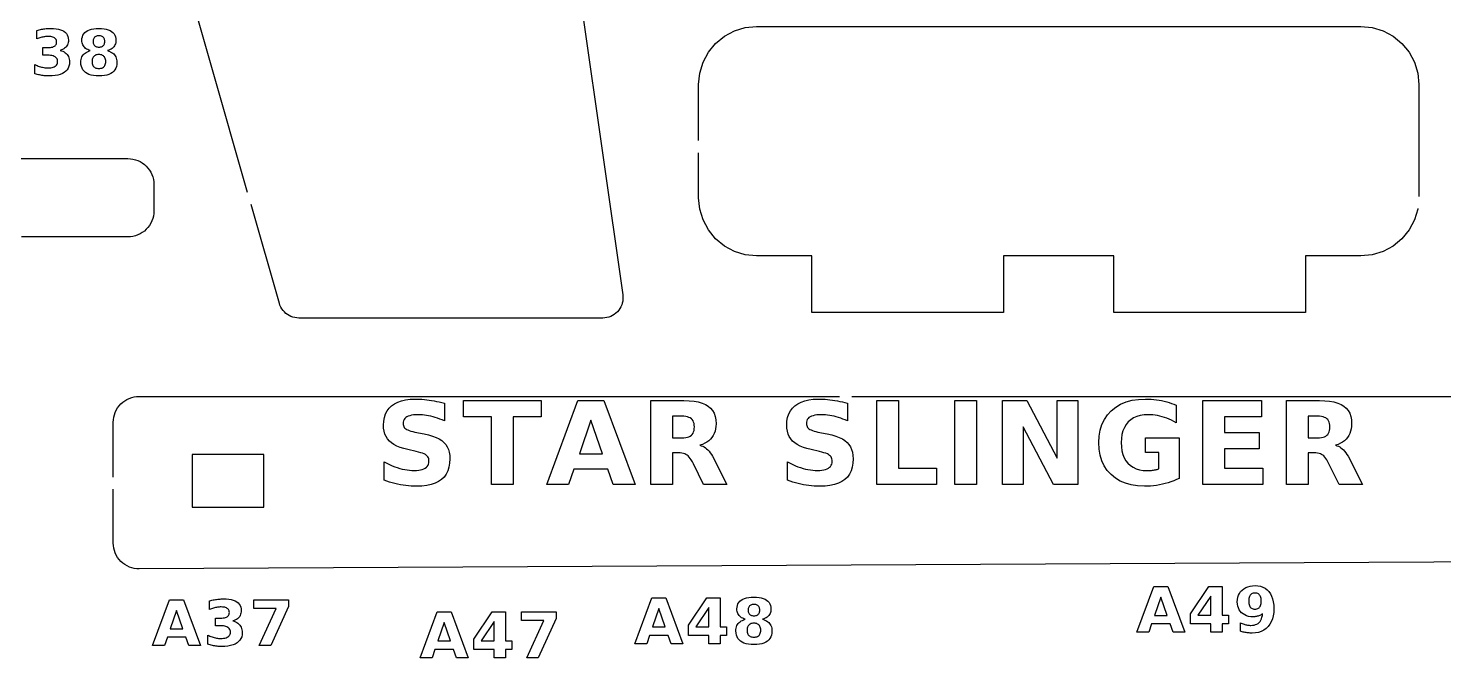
# Model space of a CAD drawing. Header units: millimetres. Extents: x 3 to 297, y 5 to 294.
# Drawn here: x 68.4 to 143.4, y 139.6 to 173 of the extents above; entities that cross this region are included whole.
import ezdxf

# ---------------------------------------------------------------- set-up
doc = ezdxf.new("R2010")
doc.units = ezdxf.units.MM
doc.layers.add('CUT', color=1, linetype='CONTINUOUS')
doc.layers.add('ENGRAVE', color=5, linetype='CONTINUOUS')

msp = doc.modelspace()

# ---------------------------------------------------------------- linework, layer by layer
at = {"layer": 'CUT', "color": 1}
for points in [[(80.0433, 164.2754), (74.2916, 184.4064)], [(96.719, 181.1974), (99.9115, 158.8502), (99.9212, 158.7442), (99.9202, 158.636), (99.9083, 158.5284), (99.8856, 158.4225), (99.8525, 158.3194), (99.8091, 158.2202), (99.756, 158.1259), (99.6936, 158.0374), (99.6227, 157.9556), (99.5439, 157.8814), (99.458, 157.8154), (99.3659, 157.7584), (99.2686, 157.711), (99.167, 157.6736), (99.0622, 157.6467), (98.9551, 157.6304), (98.8489, 157.625), (82.7524, 157.625), (82.6476, 157.6302), (82.5419, 157.6461), (82.4384, 157.6724), (82.3379, 157.7088), (82.2416, 157.755), (82.1503, 157.8106), (82.065, 157.8749), (81.9865, 157.9474), (81.9156, 158.0273), (81.853, 158.1139), (81.7993, 158.2063), (81.755, 158.3035), (81.7212, 158.4029), (80.2219, 163.6504)], [(103.925, 167.027), (103.925, 170.0037), (103.9837, 170.6), (104.1587, 171.1769), (104.4429, 171.7086), (104.8254, 172.1746), (105.2914, 172.5571), (105.8231, 172.8413), (106.4, 173.0163), (106.9963, 173.075), (139.0037, 173.075), (139.6, 173.0163), (140.1769, 172.8413), (140.7086, 172.5571), (141.1746, 172.1746), (141.5571, 171.7086), (141.8413, 171.1769), (142.0163, 170.6), (142.075, 170.0037), (142.075, 164.0689)], [(67.075, 166.075), (73.7018, 166.075), (73.8348, 166.0685), (73.9683, 166.0487), (74.0992, 166.0159), (74.2262, 165.9704), (74.3482, 165.9127), (74.464, 165.8433), (74.5723, 165.763), (74.6723, 165.6723), (74.763, 165.5723), (74.8433, 165.464), (74.9127, 165.3482), (74.9704, 165.2262), (75.0159, 165.0992), (75.0487, 164.9683), (75.0685, 164.8348), (75.075, 164.7018), (75.075, 163.2982), (75.0685, 163.1652), (75.0487, 163.0317), (75.0159, 162.9008), (74.9704, 162.7738), (74.9127, 162.6518), (74.8433, 162.536), (74.763, 162.4277), (74.6723, 162.3277), (74.5723, 162.237), (74.464, 162.1567), (74.3482, 162.0873), (74.2262, 162.0296), (74.0992, 161.9841), (73.9683, 161.9513), (73.8348, 161.9315), (73.7018, 161.925), (68.074, 161.925)], [(142.0184, 163.4217), (142.0163, 163.4), (141.8413, 162.8231), (141.5571, 162.2914), (141.1746, 161.8254), (140.7086, 161.4429), (140.1769, 161.1587), (139.6, 160.9837), (139.0037, 160.925), (136.075, 160.925), (136.075, 157.925), (125.925, 157.925), (125.925, 160.925), (120.075, 160.925), (120.075, 157.925), (109.925, 157.925), (109.925, 160.925), (106.9963, 160.925), (106.4, 160.9837), (105.8231, 161.1587), (105.2914, 161.4429), (104.8254, 161.8254), (104.4429, 162.2914), (104.1587, 162.8231), (103.9837, 163.4), (103.925, 163.9963), (103.925, 166.377)], [(72.925, 149.2009), (72.925, 152.1018), (72.9315, 152.2348), (72.9513, 152.3683), (72.9841, 152.4992), (73.0296, 152.6262), (73.0873, 152.7482), (73.1567, 152.864), (73.237, 152.9723), (73.3277, 153.0723), (73.4277, 153.163), (73.536, 153.2433), (73.6518, 153.3127), (73.7738, 153.3704), (73.9008, 153.4159), (74.0317, 153.4487), (74.1652, 153.4685), (74.2982, 153.475), (111.3918, 153.475)], [(112.0418, 153.475), (149.7018, 153.475), (149.8348, 153.4685), (149.9683, 153.4487), (150.0992, 153.4159), (150.2262, 153.3704), (150.3482, 153.3127), (150.464, 153.2433), (150.5723, 153.163), (150.6723, 153.0723), (150.763, 152.9723), (150.8433, 152.864), (150.9127, 152.7482), (150.9704, 152.6262), (151.0159, 152.4992), (151.0487, 152.3683), (151.0685, 152.2348), (151.075, 152.1018), (151.075, 149.3673)], [(149.7089, 144.7184), (74.3052, 144.3317), (74.1718, 144.3376), (74.0378, 144.3568), (73.9063, 144.3892), (73.7787, 144.4343), (73.6561, 144.4917), (73.5397, 144.5609), (73.4307, 144.6412), (73.3302, 144.7319), (73.239, 144.832), (73.1581, 144.9405), (73.0883, 145.0565), (73.0303, 145.1788), (72.9845, 145.3063), (72.9515, 145.4376), (72.9316, 145.5715), (72.925, 145.7048), (72.925, 148.5509)]]:
    msp.add_lwpolyline(points, dxfattribs=at)
msp.add_lwpolyline([(77.105, 147.605), (80.895, 147.605), (80.895, 150.395), (77.105, 150.395), (77.105, 147.605)], close=True, dxfattribs=at)
at = {"layer": 'ENGRAVE', "color": 5}
for points in [[(70.1852, 171.7865), (70.2573, 171.7575), (70.3228, 171.7233), (70.3818, 171.684), (70.4342, 171.6394), (70.4801, 171.5897), (70.5191, 171.535), (70.5511, 171.4755), (70.5759, 171.4113), (70.5937, 171.3423), (70.6043, 171.2686), (70.6079, 171.1901), (70.6002, 171.0745), (70.5771, 170.9685), (70.5387, 170.8721), (70.4849, 170.7854), (70.4157, 170.7083), (70.3312, 170.6408), (70.2319, 170.5833), (70.1185, 170.5363), (69.991, 170.4998), (69.8494, 170.4737), (69.6937, 170.458), (69.5239, 170.4528), (69.4615, 170.4536), (69.399, 170.4561), (69.3365, 170.4603), (69.2739, 170.4662), (69.2113, 170.4737), (69.1487, 170.4829), (69.0862, 170.4938), (69.0238, 170.5063), (68.9617, 170.5205), (68.8999, 170.5364), (68.8382, 170.554), (68.7768, 170.5732), (68.7768, 171.0566), (68.8353, 171.0285), (68.8937, 171.0028), (68.952, 170.9795), (69.0101, 170.9586), (69.0681, 170.9401), (69.1259, 170.924), (69.1835, 170.9103), (69.2408, 170.8991), (69.2978, 170.8904), (69.3545, 170.8842), (69.4109, 170.8805), (69.4669, 170.8792), (69.5467, 170.8816), (69.62, 170.8888), (69.6868, 170.9008), (69.7472, 170.9176), (69.8011, 170.9391), (69.8486, 170.9655), (69.8891, 170.9963), (69.9223, 171.0313), (69.9481, 171.0705), (69.9665, 171.1138), (69.9775, 171.1613), (69.9812, 171.2129), (69.9775, 171.266), (69.9661, 171.3146), (69.9473, 171.3588), (69.9208, 171.3984), (69.8868, 171.4336), (69.8453, 171.4644), (69.7964, 171.4905), (69.7403, 171.5118), (69.6771, 171.5284), (69.6066, 171.5403), (69.529, 171.5474), (69.4441, 171.5498), (69.1935, 171.5498), (69.1935, 171.9535), (69.4571, 171.9535), (69.5325, 171.9555), (69.6011, 171.9617), (69.663, 171.972), (69.7183, 171.9864), (69.7668, 172.0049), (69.8087, 172.0275), (69.844, 172.0543), (69.8729, 172.0855), (69.8954, 172.1209), (69.9114, 172.1606), (69.9211, 172.2046), (69.9243, 172.2529), (69.9211, 172.2978), (69.9118, 172.3392), (69.8962, 172.377), (69.8743, 172.4113), (69.8463, 172.4421), (69.812, 172.4694), (69.7719, 172.4928), (69.7268, 172.5119), (69.6765, 172.5268), (69.621, 172.5374), (69.5604, 172.5438), (69.4946, 172.5459), (69.444, 172.5449), (69.3933, 172.5421), (69.3424, 172.5374), (69.2913, 172.5307), (69.24, 172.5222), (69.1886, 172.5117), (69.1371, 172.4994), (69.0857, 172.4853), (69.0344, 172.4694), (68.9831, 172.4517), (68.932, 172.4321), (68.881, 172.4108), (68.881, 172.8698), (68.9427, 172.8864), (69.0043, 172.9016), (69.0657, 172.9154), (69.1269, 172.9277), (69.188, 172.9385), (69.2488, 172.9479), (69.3094, 172.9559), (69.3696, 172.9624), (69.4295, 172.9674), (69.489, 172.9711), (69.5481, 172.9732), (69.6069, 172.974), (69.7581, 172.9696), (69.8961, 172.9567), (70.0209, 172.9351), (70.1324, 172.9049), (70.2307, 172.866), (70.3157, 172.8185), (70.3876, 172.7623), (70.4464, 172.6974), (70.4921, 172.6238), (70.5248, 172.5415), (70.5444, 172.4504), (70.5509, 172.3506), (70.5478, 172.2817), (70.5384, 172.217), (70.5228, 172.1567), (70.501, 172.1007), (70.4729, 172.0489), (70.4386, 172.0015), (70.3982, 171.9584), (70.3518, 171.9198), (70.2994, 171.8857), (70.2411, 171.8561), (70.1768, 171.8309), (70.1066, 171.8102), (70.1852, 171.7865)], [(71.4629, 171.9147), (71.4164, 171.9549), (71.376, 171.999), (71.3416, 172.047), (71.3136, 172.0988), (71.2917, 172.1545), (71.2761, 172.2139), (71.2668, 172.2771), (71.2636, 172.3441), (71.27, 172.4425), (71.2891, 172.5329), (71.321, 172.6151), (71.3656, 172.6891), (71.423, 172.755), (71.4931, 172.8128), (71.5756, 172.8621), (71.67, 172.9023), (71.7763, 172.9337), (71.8946, 172.9561), (72.0248, 172.9695), (72.167, 172.974), (72.3081, 172.9695), (72.4375, 172.9561), (72.5552, 172.9339), (72.661, 172.9027), (72.7552, 172.8626), (72.8375, 172.8136), (72.9077, 172.7561), (72.965, 172.6902), (73.0097, 172.6161), (73.0415, 172.5337), (73.0607, 172.443), (73.067, 172.3441), (73.0639, 172.2771), (73.0545, 172.2139), (73.0388, 172.1545), (73.0168, 172.0988), (72.9885, 172.047), (72.9539, 171.999), (72.9132, 171.9549), (72.8665, 171.9147), (72.8137, 171.8786), (72.755, 171.8464), (72.6902, 171.8182), (72.6194, 171.7939), (72.6985, 171.7688), (72.7709, 171.7389), (72.8365, 171.7042), (72.8954, 171.6648), (72.9476, 171.6207), (72.993, 171.5718), (73.0315, 171.5183), (73.0631, 171.4603), (73.0876, 171.3978), (73.1051, 171.3309), (73.1156, 171.2595), (73.1191, 171.1836), (73.1124, 171.0681), (73.0924, 170.9623), (73.0591, 170.8664), (73.0124, 170.7803), (72.9524, 170.704), (72.879, 170.6375), (72.7926, 170.5811), (72.6932, 170.5349), (72.581, 170.499), (72.4559, 170.4733), (72.3179, 170.4579), (72.167, 170.4528), (72.0155, 170.4579), (71.877, 170.4733), (71.7513, 170.499), (71.6385, 170.5349), (71.5386, 170.5811), (71.4516, 170.6375), (71.3778, 170.704), (71.3174, 170.7803), (71.2704, 170.8664), (71.2368, 170.9623), (71.2167, 171.0681), (71.2099, 171.1836), (71.2134, 171.2595), (71.224, 171.3309), (71.2415, 171.3978), (71.266, 171.4603), (71.2975, 171.5183), (71.3361, 171.5718), (71.3815, 171.6207), (71.4336, 171.6648), (71.4925, 171.7042), (71.5582, 171.7389), (71.6305, 171.7688), (71.7096, 171.7939), (71.6389, 171.8182), (71.5742, 171.8464), (71.5155, 171.8786), (71.4629, 171.9147)], [(71.8762, 172.1524), (71.8919, 172.1171), (71.912, 172.0855), (71.9367, 172.0576), (71.9654, 172.0337), (71.9981, 172.0142), (72.0345, 171.999), (72.0748, 171.9882), (72.119, 171.9817), (72.167, 171.9795), (72.2139, 171.9817), (72.2572, 171.9882), (72.2968, 171.999), (72.3326, 172.0142), (72.3648, 172.0337), (72.3932, 172.0576), (72.4176, 172.0855), (72.4375, 172.1171), (72.453, 172.1524), (72.4641, 172.1914), (72.4707, 172.2342), (72.473, 172.2806), (72.4707, 172.327), (72.4641, 172.3697), (72.453, 172.4086), (72.4375, 172.4437), (72.4176, 172.4751), (72.3932, 172.5028), (72.3648, 172.5264), (72.3326, 172.5457), (72.2968, 172.5608), (72.2572, 172.5715), (72.2139, 172.5779), (72.167, 172.5801), (72.119, 172.5779), (72.0748, 172.5714), (72.0345, 172.5605), (71.9981, 172.5454), (71.9654, 172.5258), (71.9367, 172.502), (71.912, 172.4741), (71.8919, 172.4426), (71.8762, 172.4076), (71.865, 172.3689), (71.8583, 172.3265), (71.8561, 172.2806), (71.8583, 172.2342), (71.865, 172.1914), (71.8762, 172.1524)], [(71.9688, 171.5446), (71.9305, 171.5206), (71.8968, 171.4912), (71.8679, 171.4569), (71.8443, 171.418), (71.826, 171.3744), (71.8129, 171.3263), (71.805, 171.2735), (71.8024, 171.2161), (71.805, 171.1588), (71.8129, 171.1061), (71.826, 171.0581), (71.8443, 171.0147), (71.8679, 170.976), (71.8968, 170.9419), (71.9305, 170.9128), (71.9688, 170.889), (72.0115, 170.8705), (72.0588, 170.8573), (72.1106, 170.8493), (72.167, 170.8467), (72.2228, 170.8493), (72.274, 170.8573), (72.3208, 170.8705), (72.363, 170.889), (72.4007, 170.9128), (72.4339, 170.9419), (72.4622, 170.976), (72.4854, 171.0147), (72.5035, 171.0581), (72.5164, 171.1061), (72.5241, 171.1588), (72.5267, 171.2161), (72.5241, 171.274), (72.5164, 171.3271), (72.5035, 171.3754), (72.4854, 171.4191), (72.4622, 171.4579), (72.4339, 171.492), (72.4007, 171.5211), (72.363, 171.5449), (72.3208, 171.5634), (72.274, 171.5767), (72.2228, 171.5846), (72.167, 171.5872), (72.1106, 171.5846), (72.0588, 171.5766), (72.0115, 171.5632), (71.9688, 171.5446)], [(90.2179, 152.2723), (90.0981, 152.3158), (89.9792, 152.3549), (89.8613, 152.3894), (89.7445, 152.4195), (89.6292, 152.445), (89.516, 152.4659), (89.4051, 152.4822), (89.2962, 152.4938), (89.1895, 152.5007), (89.085, 152.5031), (88.9537, 152.4999), (88.8344, 152.4905), (88.727, 152.4747), (88.6315, 152.4527), (88.5479, 152.4243), (88.4763, 152.3897), (88.4161, 152.3484), (88.3669, 152.3002), (88.3286, 152.245), (88.3012, 152.1828), (88.2848, 152.1137), (88.2794, 152.0376), (88.2831, 151.9801), (88.2941, 151.927), (88.3126, 151.8783), (88.3384, 151.834), (88.3716, 151.7941), (88.4121, 151.7586), (88.4624, 151.726), (88.5247, 151.6951), (88.599, 151.6657), (88.6853, 151.6379), (88.7837, 151.6117), (88.8941, 151.587), (89.3834, 151.4885), (89.6192, 151.4345), (89.831, 151.3718), (90.019, 151.3005), (90.1831, 151.2206), (90.3234, 151.1321), (90.4397, 151.035), (90.5355, 150.9264), (90.6138, 150.8036), (90.6747, 150.6665), (90.7182, 150.5151), (90.7443, 150.3495), (90.753, 150.1696), (90.7409, 149.9344), (90.7045, 149.7202), (90.6438, 149.527), (90.5588, 149.3547), (90.4495, 149.2034), (90.3159, 149.073), (90.1574, 148.9632), (89.9732, 148.8733), (89.7635, 148.8034), (89.5281, 148.7534), (89.2672, 148.7235), (88.9806, 148.7135), (88.8393, 148.7157), (88.6978, 148.7224), (88.5561, 148.7336), (88.4143, 148.7493), (88.2723, 148.7694), (88.1302, 148.794), (87.9879, 148.823), (87.8457, 148.8564), (87.7035, 148.894), (87.5612, 148.9359), (87.419, 148.9822), (87.2768, 149.0327), (87.2768, 150.0025), (87.4182, 149.93), (87.5581, 149.8638), (87.6964, 149.8037), (87.8331, 149.7499), (87.9682, 149.7023), (88.1018, 149.6609), (88.2338, 149.6258), (88.3642, 149.597), (88.4931, 149.5747), (88.6204, 149.5587), (88.7461, 149.5492), (88.8702, 149.546), (88.9906, 149.5495), (89.1013, 149.5599), (89.2021, 149.5773), (89.2932, 149.6017), (89.3746, 149.633), (89.4461, 149.6713), (89.5072, 149.7161), (89.5572, 149.7668), (89.596, 149.8235), (89.6238, 149.8862), (89.6405, 149.9548), (89.646, 150.0294), (89.6422, 150.0964), (89.6309, 150.158), (89.6121, 150.2144), (89.5857, 150.2654), (89.5517, 150.3112), (89.5102, 150.3516), (89.4575, 150.3888), (89.3897, 150.4246), (89.307, 150.4591), (89.2092, 150.4922), (89.0964, 150.5241), (88.9687, 150.5546), (88.524, 150.653), (88.3112, 150.7055), (88.1184, 150.7674), (87.9455, 150.8388), (87.7926, 150.9196), (87.6597, 151.0099), (87.5468, 151.1096), (87.4524, 151.2201), (87.3752, 151.3426), (87.3152, 151.4773), (87.2723, 151.6241), (87.2465, 151.783), (87.238, 151.954), (87.2499, 152.1673), (87.2857, 152.3635), (87.3454, 152.5426), (87.4289, 152.7047), (87.5364, 152.8496), (87.6677, 152.9775), (87.8213, 153.0869), (87.9959, 153.1764), (88.1913, 153.2461), (88.4077, 153.2958), (88.6449, 153.3256), (88.903, 153.3356), (89.0259, 153.3341), (89.15, 153.3295), (89.2753, 153.3218), (89.4017, 153.3111), (89.5292, 153.2973), (89.6579, 153.2804), (89.788, 153.2605), (89.9195, 153.2375), (90.0526, 153.2114), (90.1871, 153.1822), (90.3231, 153.15), (90.4606, 153.1148), (90.4606, 152.1719), (90.3388, 152.2243), (90.2179, 152.2723)], [(94.1038, 152.3867), (94.1038, 148.8), (92.955, 148.8), (92.955, 152.3867), (91.4749, 152.3867), (91.4749, 153.255), (95.5808, 153.255), (95.5808, 152.3867), (94.1038, 152.3867)], [(98.9077, 153.255), (100.5578, 148.8), (99.403, 148.8), (99.1225, 149.6116), (97.3262, 149.6116), (97.0427, 148.8), (95.8879, 148.8), (97.5381, 153.255), (98.9077, 153.255)], [(103.428, 153.2468), (103.6822, 153.2222), (103.9104, 153.1812), (104.1124, 153.1237), (104.2884, 153.0499), (104.4382, 152.9596), (104.5635, 152.8516), (104.6661, 152.7245), (104.7459, 152.5784), (104.8029, 152.4132), (104.8371, 152.229), (104.8485, 152.0256), (104.8425, 151.8828), (104.8248, 151.7488), (104.7951, 151.6236), (104.7536, 151.5071), (104.7003, 151.3994), (104.6351, 151.3005), (104.558, 151.2102), (104.4688, 151.1281), (104.3677, 151.0544), (104.2545, 150.9889), (104.1293, 150.9317), (103.9921, 150.8828), (104.0693, 150.8611), (104.1438, 150.8319), (104.2155, 150.7951), (104.2845, 150.7508), (104.3508, 150.699), (104.4143, 150.6396), (104.4766, 150.571), (104.5391, 150.4916), (104.6019, 150.4013), (104.665, 150.3001), (104.7282, 150.1881), (104.7918, 150.0652), (105.4154, 148.8), (104.192, 148.8), (103.6489, 149.907), (103.5941, 150.0126), (103.539, 150.1063), (103.4837, 150.1883), (103.4281, 150.2585), (103.3723, 150.3169), (103.3162, 150.3636), (103.2569, 150.401), (103.1914, 150.4316), (103.1196, 150.4553), (103.0417, 150.4723), (102.9575, 150.4825), (102.8671, 150.4859), (102.5419, 150.4859), (102.5419, 148.8), (101.3931, 148.8), (101.3931, 153.255), (103.1476, 153.255), (103.428, 153.2468)], [(111.5728, 152.2723), (111.4529, 152.3158), (111.3341, 152.3549), (111.2162, 152.3894), (111.0993, 152.4195), (110.9841, 152.445), (110.8709, 152.4659), (110.7599, 152.4822), (110.6511, 152.4938), (110.5444, 152.5007), (110.4399, 152.5031), (110.3086, 152.4999), (110.1892, 152.4905), (110.0818, 152.4747), (109.9863, 152.4527), (109.9028, 152.4243), (109.8312, 152.3897), (109.771, 152.3484), (109.7218, 152.3002), (109.6835, 152.245), (109.6561, 152.1828), (109.6397, 152.1137), (109.6342, 152.0376), (109.6379, 151.9801), (109.649, 151.927), (109.6674, 151.8783), (109.6932, 151.834), (109.7264, 151.7941), (109.767, 151.7586), (109.8173, 151.726), (109.8796, 151.6951), (109.9539, 151.6657), (110.0402, 151.6379), (110.1386, 151.6117), (110.2489, 151.587), (110.7383, 151.4885), (110.974, 151.4345), (111.1859, 151.3718), (111.3739, 151.3005), (111.538, 151.2206), (111.6782, 151.1321), (111.7946, 151.035), (111.8903, 150.9264), (111.9687, 150.8036), (112.0296, 150.6665), (112.0731, 150.5151), (112.0992, 150.3495), (112.1079, 150.1696), (112.0958, 149.9344), (112.0593, 149.7202), (111.9986, 149.527), (111.9136, 149.3547), (111.8043, 149.2034), (111.6708, 149.073), (111.5123, 148.9632), (111.3281, 148.8733), (111.1184, 148.8034), (110.883, 148.7534), (110.622, 148.7235), (110.3355, 148.7135), (110.1941, 148.7157), (110.0526, 148.7224), (109.911, 148.7336), (109.7692, 148.7493), (109.6272, 148.7694), (109.485, 148.794), (109.3428, 148.823), (109.2006, 148.8564), (109.0583, 148.894), (108.9161, 148.9359), (108.7739, 148.9822), (108.6316, 149.0327), (108.6316, 150.0025), (108.7731, 149.93), (108.9129, 149.8638), (109.0512, 149.8037), (109.188, 149.7499), (109.3231, 149.7023), (109.4567, 149.6609), (109.5887, 149.6258), (109.7191, 149.597), (109.848, 149.5747), (109.9752, 149.5587), (110.1009, 149.5492), (110.2251, 149.546), (110.3455, 149.5495), (110.4561, 149.5599), (110.557, 149.5773), (110.6481, 149.6017), (110.7294, 149.633), (110.801, 149.6713), (110.862, 149.7161), (110.912, 149.7668), (110.9509, 149.8235), (110.9787, 149.8862), (110.9953, 149.9548), (111.0009, 150.0294), (110.9971, 150.0964), (110.9858, 150.158), (110.9669, 150.2144), (110.9405, 150.2654), (110.9066, 150.3112), (110.8651, 150.3516), (110.8124, 150.3888), (110.7446, 150.4246), (110.6618, 150.4591), (110.5641, 150.4922), (110.4513, 150.5241), (110.3235, 150.5546), (109.8789, 150.653), (109.6661, 150.7055), (109.4733, 150.7674), (109.3004, 150.8388), (109.1475, 150.9196), (109.0146, 151.0099), (108.9017, 151.1096), (108.8073, 151.2201), (108.7301, 151.3426), (108.67, 151.4773), (108.6272, 151.6241), (108.6014, 151.783), (108.5928, 151.954), (108.6048, 152.1673), (108.6406, 152.3635), (108.7003, 152.5426), (108.7838, 152.7047), (108.8912, 152.8496), (109.0225, 152.9775), (109.1762, 153.0869), (109.3508, 153.1764), (109.5462, 153.2461), (109.7625, 153.2958), (109.9998, 153.3256), (110.2579, 153.3356), (110.3808, 153.3341), (110.5049, 153.3295), (110.6301, 153.3218), (110.7565, 153.3111), (110.8841, 153.2973), (111.0128, 153.2804), (111.1429, 153.2605), (111.2744, 153.2375), (111.4074, 153.2114), (111.542, 153.1822), (111.678, 153.15), (111.8155, 153.1148), (111.8155, 152.1719), (111.6937, 152.2243), (111.5728, 152.2723)], [(116.5269, 149.6683), (116.5269, 148.8), (113.3609, 148.8), (113.3609, 153.255), (114.5098, 153.255), (114.5098, 149.6683), (116.5269, 149.6683)], [(117.4994, 153.255), (118.6482, 153.255), (118.6482, 148.8), (117.4994, 148.8), (117.4994, 153.255)], [(122.921, 153.255), (124.0101, 153.255), (124.0101, 148.8), (122.7271, 148.8), (121.1068, 151.8556), (121.1068, 148.8), (120.0176, 148.8), (120.0176, 153.255), (121.3007, 153.255), (122.921, 150.1995), (122.921, 153.255)], [(128.7935, 148.8991), (128.6421, 148.8556), (128.4888, 148.8179), (128.3338, 148.786), (128.1771, 148.7599), (128.0188, 148.7396), (127.8589, 148.7251), (127.6972, 148.7164), (127.5339, 148.7135), (127.1758, 148.7307), (126.8433, 148.7826), (126.5366, 148.869), (126.2555, 148.99), (126.0001, 149.1455), (125.7704, 149.3356), (125.5717, 149.5553), (125.409, 149.7996), (125.2826, 150.0685), (125.1922, 150.3621), (125.138, 150.6803), (125.1199, 151.023), (125.1383, 151.3693), (125.1935, 151.6901), (125.2855, 151.9854), (125.4143, 152.2551), (125.58, 152.4993), (125.7824, 152.7179), (126.0168, 152.9066), (126.2784, 153.0611), (126.5671, 153.1812), (126.8831, 153.267), (127.2263, 153.3184), (127.5966, 153.3356), (127.7438, 153.3333), (127.8889, 153.3263), (128.0319, 153.3147), (128.1728, 153.2985), (128.3117, 153.2776), (128.4485, 153.252), (128.583, 153.222), (128.7149, 153.1874), (128.8443, 153.1483), (128.971, 153.1048), (129.0952, 153.0568), (129.2169, 153.0044), (129.2169, 152.0823), (129.0927, 152.15), (128.9687, 152.2116), (128.845, 152.2673), (128.7215, 152.3171), (128.5983, 152.3608), (128.4754, 152.3986), (128.3525, 152.4305), (128.2295, 152.4567), (128.1065, 152.477), (127.9834, 152.4915), (127.8601, 152.5002), (127.7368, 152.5031), (127.5168, 152.4924), (127.3143, 152.4605), (127.1292, 152.4072), (126.9617, 152.3327), (126.8116, 152.2368), (126.679, 152.1196), (126.5655, 151.9827), (126.4727, 151.8274), (126.4004, 151.6538), (126.3488, 151.4618), (126.3179, 151.2516), (126.3075, 151.023), (126.3175, 150.7963), (126.3473, 150.5874), (126.3971, 150.3964), (126.4667, 150.2233), (126.5562, 150.0682), (126.6656, 149.9309), (126.7933, 149.8133), (126.9378, 149.7171), (127.099, 149.6422), (127.277, 149.5888), (127.4717, 149.5567), (127.6831, 149.546), (127.7421, 149.5466), (127.7997, 149.5485), (127.8558, 149.5516), (127.9106, 149.5559), (127.9639, 149.5615), (128.0158, 149.5684), (128.0662, 149.5765), (128.1148, 149.5861), (128.1617, 149.5971), (128.2068, 149.6095), (128.2502, 149.6233), (128.2919, 149.6385), (128.2919, 150.5038), (127.5906, 150.5038), (127.5906, 151.2737), (129.381, 151.2737), (129.381, 149.1312), (129.2369, 149.0645), (129.0909, 149.0036), (128.9431, 148.9485), (128.7935, 148.8991)], [(131.7858, 151.5572), (133.6209, 151.5572), (133.6209, 150.6888), (131.7858, 150.6888), (131.7858, 149.6683), (133.803, 149.6683), (133.803, 148.8), (130.637, 148.8), (130.637, 153.255), (133.7373, 153.255), (133.7373, 152.3867), (131.7858, 152.3867), (131.7858, 151.5572)], [(137.0909, 153.2468), (137.3452, 153.2222), (137.5733, 153.1812), (137.7753, 153.1237), (137.9513, 153.0499), (138.1011, 152.9596), (138.2265, 152.8516), (138.329, 152.7245), (138.4088, 152.5784), (138.4658, 152.4132), (138.5, 152.229), (138.5114, 152.0256), (138.5055, 151.8828), (138.4877, 151.7488), (138.458, 151.6236), (138.4166, 151.5071), (138.3632, 151.3994), (138.298, 151.3005), (138.2209, 151.2102), (138.1318, 151.1281), (138.0306, 151.0544), (137.9174, 150.9889), (137.7922, 150.9317), (137.655, 150.8828), (137.7322, 150.8611), (137.8067, 150.8319), (137.8784, 150.7951), (137.9474, 150.7508), (138.0137, 150.699), (138.0772, 150.6396), (138.1395, 150.571), (138.202, 150.4916), (138.2648, 150.4013), (138.3279, 150.3001), (138.3912, 150.1881), (138.4547, 150.0652), (139.0783, 148.8), (137.8549, 148.8), (137.3118, 149.907), (137.257, 150.0126), (137.2019, 150.1063), (137.1466, 150.1883), (137.091, 150.2585), (137.0352, 150.3169), (136.9791, 150.3636), (136.9198, 150.401), (136.8543, 150.4316), (136.7826, 150.4553), (136.7046, 150.4723), (136.6204, 150.4825), (136.53, 150.4859), (136.2048, 150.4859), (136.2048, 148.8), (135.056, 148.8), (135.056, 153.255), (136.8105, 153.255), (137.0909, 153.2468)], [(98.2244, 152.2106), (97.6127, 150.4382), (98.8331, 150.4382), (98.2244, 152.2106)], [(103.4851, 151.3729), (103.543, 151.4139), (103.5909, 151.4635), (103.63, 151.5227), (103.6605, 151.5915), (103.6822, 151.6699), (103.6953, 151.7579), (103.6997, 151.8556), (103.6953, 151.9522), (103.6822, 152.0392), (103.6605, 152.1167), (103.63, 152.1845), (103.5909, 152.2426), (103.543, 152.2912), (103.4851, 152.3313), (103.4158, 152.3642), (103.3352, 152.3897), (103.2433, 152.4079), (103.14, 152.4189), (103.0253, 152.4225), (102.5419, 152.4225), (102.5419, 151.2797), (103.0253, 151.2797), (103.14, 151.2834), (103.2433, 151.2946), (103.3352, 151.3132), (103.4158, 151.3393), (103.4851, 151.3729)], [(137.148, 151.3729), (137.2059, 151.4139), (137.2538, 151.4635), (137.2929, 151.5227), (137.3234, 151.5915), (137.3452, 151.6699), (137.3582, 151.7579), (137.3626, 151.8556), (137.3582, 151.9522), (137.3452, 152.0392), (137.3234, 152.1167), (137.2929, 152.1845), (137.2538, 152.2426), (137.2059, 152.2912), (137.148, 152.3313), (137.0788, 152.3642), (136.9982, 152.3897), (136.9062, 152.4079), (136.8029, 152.4189), (136.6882, 152.4225), (136.2048, 152.4225), (136.2048, 151.2797), (136.6882, 151.2797), (136.8029, 151.2834), (136.9062, 151.2946), (136.9982, 151.3132), (137.0788, 151.3393), (137.148, 151.3729)], [(127.1347, 140.9792), (128.0347, 143.4092), (128.7818, 143.4092), (129.6819, 140.9792), (129.052, 140.9792), (128.899, 141.4219), (127.9192, 141.4219), (127.7646, 140.9792), (127.1347, 140.9792)], [(131.9978, 141.876), (131.9978, 141.4219), (131.6512, 141.4219), (131.6512, 140.9792), (131.0587, 140.9792), (131.0587, 141.4219), (129.9812, 141.4219), (129.9812, 141.959), (130.9545, 143.4092), (131.6512, 143.4092), (131.6512, 141.876), (131.9978, 141.876)], [(132.6674, 141.4598), (132.7162, 141.4393), (132.7643, 141.4209), (132.8117, 141.4044), (132.8583, 141.3898), (132.9043, 141.3771), (132.9498, 141.3664), (132.9951, 141.3577), (133.0402, 141.3509), (133.0851, 141.346), (133.1299, 141.3431), (133.1745, 141.3421), (133.2643, 141.3465), (133.3473, 141.3594), (133.4235, 141.381), (133.4927, 141.4112), (133.5551, 141.4501), (133.6107, 141.4976), (133.6592, 141.5536), (133.7005, 141.6179), (133.7348, 141.6907), (133.7618, 141.7717), (133.7818, 141.8612), (133.7946, 141.959), (133.7573, 141.933), (133.7192, 141.9093), (133.6802, 141.8878), (133.6405, 141.8686), (133.5999, 141.8516), (133.5586, 141.8369), (133.5162, 141.8245), (133.4727, 141.8143), (133.428, 141.8064), (133.3821, 141.8008), (133.335, 141.7974), (133.2868, 141.7962), (133.1665, 141.8023), (133.0543, 141.8204), (132.9501, 141.8506), (132.8538, 141.8928), (132.7656, 141.9471), (132.6854, 142.0135), (132.6155, 142.0898), (132.5583, 142.1737), (132.5139, 142.2652), (132.4821, 142.3644), (132.463, 142.4712), (132.4567, 142.5856), (132.4638, 142.712), (132.485, 142.8298), (132.5204, 142.9388), (132.5699, 143.0392), (132.6336, 143.1309), (132.7114, 143.2139), (132.8011, 143.286), (132.9005, 143.345), (133.0095, 143.3909), (133.1281, 143.4237), (133.2563, 143.4433), (133.3942, 143.4499), (133.5466, 143.441), (133.6872, 143.4143), (133.8157, 143.3697), (133.9324, 143.3074), (134.0371, 143.2272), (134.1299, 143.1293), (134.2094, 143.015), (134.2745, 142.886), (134.3252, 142.7423), (134.3613, 142.5838), (134.383, 142.4106), (134.3903, 142.2227), (134.3818, 142.0291), (134.3565, 141.8499), (134.3142, 141.685), (134.255, 141.5344), (134.1789, 141.3981), (134.0859, 141.2762), (133.9782, 141.171), (133.8579, 141.085), (133.725, 141.018), (133.5795, 140.9702), (133.4215, 140.9415), (133.251, 140.932), (133.1944, 140.9327), (133.1387, 140.9348), (133.0837, 140.9383), (133.0296, 140.9432), (132.9763, 140.9495), (132.9238, 140.9572), (132.8719, 140.9663), (132.8204, 140.9768), (132.7692, 140.9887), (132.7184, 141.0021), (132.6679, 141.0168), (132.6178, 141.0329), (132.6178, 141.4821), (132.6674, 141.4598)], [(75.0066, 140.2713), (75.9066, 142.7013), (76.6537, 142.7013), (77.5538, 140.2713), (76.9239, 140.2713), (76.7709, 140.714), (75.7911, 140.714), (75.6365, 140.2713), (75.0066, 140.2713)], [(79.3348, 141.5578), (79.4069, 141.5288), (79.4724, 141.4947), (79.5314, 141.4553), (79.5838, 141.4107), (79.6297, 141.361), (79.6687, 141.3063), (79.7006, 141.2468), (79.7255, 141.1826), (79.7432, 141.1136), (79.7539, 141.0399), (79.7574, 140.9614), (79.7497, 140.8458), (79.7267, 140.7398), (79.6883, 140.6434), (79.6344, 140.5567), (79.5653, 140.4796), (79.4807, 140.4121), (79.3814, 140.3547), (79.2681, 140.3077), (79.1406, 140.2711), (78.999, 140.245), (78.8433, 140.2293), (78.6734, 140.2241), (78.611, 140.2249), (78.5486, 140.2274), (78.4861, 140.2316), (78.4235, 140.2375), (78.3609, 140.245), (78.2983, 140.2542), (78.2357, 140.2651), (78.1734, 140.2776), (78.1113, 140.2919), (78.0494, 140.3077), (77.9878, 140.3253), (77.9264, 140.3445), (77.9264, 140.8279), (77.9849, 140.7998), (78.0433, 140.7741), (78.1015, 140.7508), (78.1597, 140.7299), (78.2176, 140.7114), (78.2755, 140.6953), (78.3331, 140.6816), (78.3904, 140.6704), (78.4474, 140.6617), (78.5041, 140.6555), (78.5604, 140.6518), (78.6165, 140.6505), (78.6962, 140.6529), (78.7696, 140.6601), (78.8364, 140.6721), (78.8968, 140.6889), (78.9507, 140.7104), (78.9981, 140.7368), (79.0387, 140.7676), (79.0718, 140.8026), (79.0976, 140.8418), (79.1161, 140.8851), (79.1271, 140.9326), (79.1308, 140.9842), (79.127, 141.0373), (79.1157, 141.0859), (79.0968, 141.1301), (79.0704, 141.1697), (79.0364, 141.2049), (78.9949, 141.2357), (78.946, 141.2618), (78.8899, 141.2831), (78.8266, 141.2997), (78.7562, 141.3116), (78.6785, 141.3187), (78.5937, 141.3211), (78.343, 141.3211), (78.343, 141.7248), (78.6067, 141.7248), (78.682, 141.7268), (78.7507, 141.733), (78.8126, 141.7433), (78.8678, 141.7577), (78.9164, 141.7762), (78.9583, 141.7988), (78.9936, 141.8256), (79.0225, 141.8568), (79.0449, 141.8922), (79.061, 141.9319), (79.0706, 141.9759), (79.0738, 142.0242), (79.0707, 142.0691), (79.0614, 142.1105), (79.0458, 142.1483), (79.0239, 142.1827), (78.9958, 142.2134), (78.9615, 142.2407), (78.9215, 142.2641), (78.8763, 142.2832), (78.826, 142.2981), (78.7706, 142.3087), (78.7099, 142.3151), (78.6441, 142.3172), (78.5936, 142.3163), (78.5429, 142.3134), (78.492, 142.3087), (78.4409, 142.302), (78.3896, 142.2935), (78.3382, 142.283), (78.2867, 142.2707), (78.2353, 142.2566), (78.1839, 142.2407), (78.1327, 142.223), (78.0816, 142.2035), (78.0305, 142.1821), (78.0305, 142.6411), (78.0923, 142.6577), (78.1539, 142.6729), (78.2153, 142.6867), (78.2765, 142.699), (78.3375, 142.7098), (78.3984, 142.7192), (78.459, 142.7272), (78.5192, 142.7337), (78.579, 142.7388), (78.6385, 142.7424), (78.6977, 142.7445), (78.7564, 142.7453), (78.9077, 142.7409), (79.0457, 142.728), (79.1705, 142.7064), (79.282, 142.6762), (79.3802, 142.6373), (79.4653, 142.5898), (79.5371, 142.5337), (79.5959, 142.4688), (79.6417, 142.3951), (79.6743, 142.3128), (79.6939, 142.2217), (79.7005, 142.1219), (79.6973, 142.053), (79.688, 141.9883), (79.6724, 141.928), (79.6505, 141.872), (79.6225, 141.8202), (79.5882, 141.7728), (79.5477, 141.7297), (79.5013, 141.6911), (79.449, 141.657), (79.3907, 141.6274), (79.3264, 141.6022), (79.2561, 141.5815), (79.3348, 141.5578)], [(82.2101, 142.3481), (81.2628, 140.2713), (80.6525, 140.2713), (81.5493, 142.2407), (80.379, 142.2407), (80.379, 142.7013), (82.2101, 142.7013), (82.2101, 142.3481)], [(100.5477, 140.3698), (101.4477, 142.7998), (102.1948, 142.7998), (103.0949, 140.3698), (102.465, 140.3698), (102.312, 140.8125), (101.3322, 140.8125), (101.1776, 140.3698), (100.5477, 140.3698)], [(105.4108, 141.2666), (105.4108, 140.8125), (105.0642, 140.8125), (105.0642, 140.3698), (104.4717, 140.3698), (104.4717, 140.8125), (103.3942, 140.8125), (103.3942, 141.3496), (104.3675, 142.7998), (105.0642, 142.7998), (105.0642, 141.2666), (105.4108, 141.2666)], [(106.2062, 141.7484), (106.1536, 141.7846), (106.1071, 141.8247), (106.0666, 141.8689), (106.0323, 141.9169), (106.0042, 141.9687), (105.9824, 142.0243), (105.9668, 142.0837), (105.9574, 142.1469), (105.9543, 142.2139), (105.9607, 142.3124), (105.9798, 142.4027), (106.0117, 142.4849), (106.0563, 142.559), (106.1137, 142.6249), (106.1838, 142.6827), (106.2663, 142.7319), (106.3607, 142.7722), (106.467, 142.8035), (106.5853, 142.8259), (106.7155, 142.8393), (106.8576, 142.8438), (106.9988, 142.8393), (107.1282, 142.826), (107.2458, 142.8037), (107.3517, 142.7725), (107.4458, 142.7325), (107.5282, 142.6835), (107.5983, 142.6259), (107.6557, 142.56), (107.7003, 142.4859), (107.7322, 142.4035), (107.7513, 142.3129), (107.7577, 142.2139), (107.7546, 142.1469), (107.7451, 142.0837), (107.7294, 142.0243), (107.7074, 141.9687), (107.6792, 141.9169), (107.6446, 141.8689), (107.6039, 141.8247), (107.5572, 141.7846), (107.5044, 141.7484), (107.4457, 141.7162), (107.3809, 141.688), (107.3101, 141.6638), (107.3892, 141.6386), (107.4616, 141.6087), (107.5272, 141.5741), (107.5861, 141.5347), (107.6382, 141.4905), (107.6837, 141.4416), (107.7222, 141.3881), (107.7537, 141.3301), (107.7783, 141.2677), (107.7958, 141.2007), (107.8063, 141.1293), (107.8098, 141.0534), (107.8031, 140.9379), (107.7831, 140.8322), (107.7498, 140.7362), (107.7031, 140.6501), (107.6431, 140.5738), (107.5697, 140.5074), (107.4833, 140.4509), (107.3839, 140.4047), (107.2717, 140.3688), (107.1465, 140.3432), (107.0085, 140.3278), (106.8576, 140.3226), (106.7062, 140.3278), (106.5677, 140.3432), (106.442, 140.3688), (106.3292, 140.4047), (106.2293, 140.4509), (106.1423, 140.5074), (106.0685, 140.5738), (106.008, 140.6501), (105.961, 140.7362), (105.9275, 140.8322), (105.9073, 140.9379), (105.9006, 141.0534), (105.9041, 141.1293), (105.9146, 141.2007), (105.9321, 141.2677), (105.9567, 141.3301), (105.9882, 141.3881), (106.0268, 141.4416), (106.0722, 141.4905), (106.1243, 141.5347), (106.1832, 141.5741), (106.2488, 141.6087), (106.3212, 141.6386), (106.4003, 141.6638), (106.3295, 141.688), (106.2648, 141.7162), (106.2062, 141.7484)], [(106.5557, 142.0613), (106.5669, 142.0223), (106.5826, 141.9869), (106.6027, 141.9553), (106.6273, 141.9274), (106.6561, 141.9036), (106.6887, 141.884), (106.7252, 141.8689), (106.7655, 141.858), (106.8097, 141.8515), (106.8576, 141.8493), (106.9046, 141.8515), (106.9479, 141.858), (106.9874, 141.8689), (107.0233, 141.884), (107.0554, 141.9036), (107.0839, 141.9274), (107.1082, 141.9553), (107.1282, 141.9869), (107.1437, 142.0223), (107.1548, 142.0613), (107.1614, 142.104), (107.1636, 142.1504), (107.1614, 142.1968), (107.1548, 142.2395), (107.1437, 142.2784), (107.1282, 142.3136), (107.1082, 142.345), (107.0839, 142.3726), (107.0554, 142.3962), (107.0233, 142.4155), (106.9874, 142.4306), (106.9479, 142.4413), (106.9046, 142.4478), (106.8576, 142.4499), (106.8097, 142.4477), (106.7655, 142.4412), (106.7252, 142.4304), (106.6887, 142.4152), (106.6561, 142.3957), (106.6273, 142.3718), (106.6027, 142.3439), (106.5826, 142.3125), (106.5669, 142.2774), (106.5557, 142.2387), (106.549, 142.1964), (106.5468, 142.1504), (106.549, 142.104), (106.5557, 142.0613)], [(128.0754, 141.8727), (128.7411, 141.8727), (128.4091, 142.8395), (128.0754, 141.8727)], [(131.0587, 142.8932), (130.3719, 141.876), (131.0587, 141.876), (131.0587, 142.8932)], [(133.4915, 142.215), (133.535, 142.2298), (133.5739, 142.2505), (133.6084, 142.2772), (133.6383, 142.3098), (133.6637, 142.3483), (133.6844, 142.3927), (133.7006, 142.443), (133.7121, 142.4993), (133.719, 142.5615), (133.7213, 142.6296), (133.719, 142.6972), (133.7121, 142.7591), (133.7006, 142.8151), (133.6844, 142.8654), (133.6637, 142.9099), (133.6383, 142.9486), (133.6084, 142.9814), (133.5739, 143.0083), (133.535, 143.0292), (133.4915, 143.0441), (133.4435, 143.053), (133.3909, 143.056), (133.3384, 143.053), (133.2904, 143.0441), (133.2469, 143.0292), (133.2079, 143.0083), (133.1735, 142.9814), (133.1435, 142.9486), (133.1182, 142.9099), (133.0974, 142.8654), (133.0813, 142.8151), (133.0697, 142.7591), (133.0628, 142.6972), (133.0605, 142.6296), (133.0628, 142.5615), (133.0697, 142.4993), (133.0813, 142.443), (133.0974, 142.3927), (133.1182, 142.3483), (133.1435, 142.3098), (133.1735, 142.2772), (133.2079, 142.2505), (133.2469, 142.2298), (133.2904, 142.215), (133.3384, 142.2061), (133.3909, 142.2031), (133.4435, 142.2061), (133.4915, 142.215)], [(75.9473, 141.1649), (76.613, 141.1649), (76.281, 142.1317), (75.9473, 141.1649)], [(89.8094, 139.6292), (89.1795, 139.6292), (90.0796, 142.0592), (90.8267, 142.0592), (91.7267, 139.6292), (91.0968, 139.6292), (90.9438, 140.0719), (89.964, 140.0719), (89.8094, 139.6292)], [(94.0427, 140.526), (94.0427, 140.0719), (93.696, 140.0719), (93.696, 139.6292), (93.1035, 139.6292), (93.1035, 140.0719), (92.0261, 140.0719), (92.0261, 140.609), (92.9994, 142.0592), (93.696, 142.0592), (93.696, 140.526), (94.0427, 140.526)], [(96.383, 141.706), (95.4358, 139.6292), (94.8254, 139.6292), (95.7222, 141.5986), (94.552, 141.5986), (94.552, 142.0592), (96.383, 142.0592), (96.383, 141.706)], [(101.4884, 141.2634), (102.1541, 141.2634), (101.8221, 142.2302), (101.4884, 141.2634)], [(104.4717, 142.2839), (103.7849, 141.2666), (104.4717, 141.2666), (104.4717, 142.2839)], [(90.4539, 141.4896), (90.1203, 140.5228), (90.786, 140.5228), (90.4539, 141.4896)], [(93.1035, 141.5433), (92.4167, 140.526), (93.1035, 140.526), (93.1035, 141.5433)], [(106.7022, 141.4331), (106.6594, 141.4144), (106.6212, 141.3904), (106.5875, 141.361), (106.5586, 141.3267), (106.535, 141.2878), (106.5167, 141.2443), (106.5035, 141.1961), (106.4957, 141.1434), (106.4931, 141.086), (106.4957, 141.0286), (106.5035, 140.9759), (106.5167, 140.9279), (106.535, 140.8845), (106.5586, 140.8458), (106.5875, 140.8117), (106.6212, 140.7826), (106.6594, 140.7588), (106.7022, 140.7403), (106.7495, 140.7271), (106.8013, 140.7192), (106.8576, 140.7165), (106.9134, 140.7192), (106.9647, 140.7271), (107.0115, 140.7403), (107.0537, 140.7588), (107.0914, 140.7826), (107.1246, 140.8117), (107.1529, 140.8458), (107.1761, 140.8845), (107.1941, 140.9279), (107.207, 140.9759), (107.2148, 141.0286), (107.2173, 141.086), (107.2148, 141.1438), (107.207, 141.1969), (107.1941, 141.2453), (107.1761, 141.2889), (107.1529, 141.3277), (107.1246, 141.3619), (107.0914, 141.391), (107.0537, 141.4148), (107.0115, 141.4333), (106.9647, 141.4465), (106.9134, 141.4544), (106.8576, 141.4571), (106.8013, 141.4544), (106.7495, 141.4464), (106.7022, 141.4331)]]:
    msp.add_lwpolyline(points, close=True, dxfattribs=at)

doc.saveas('drawing.dxf')
